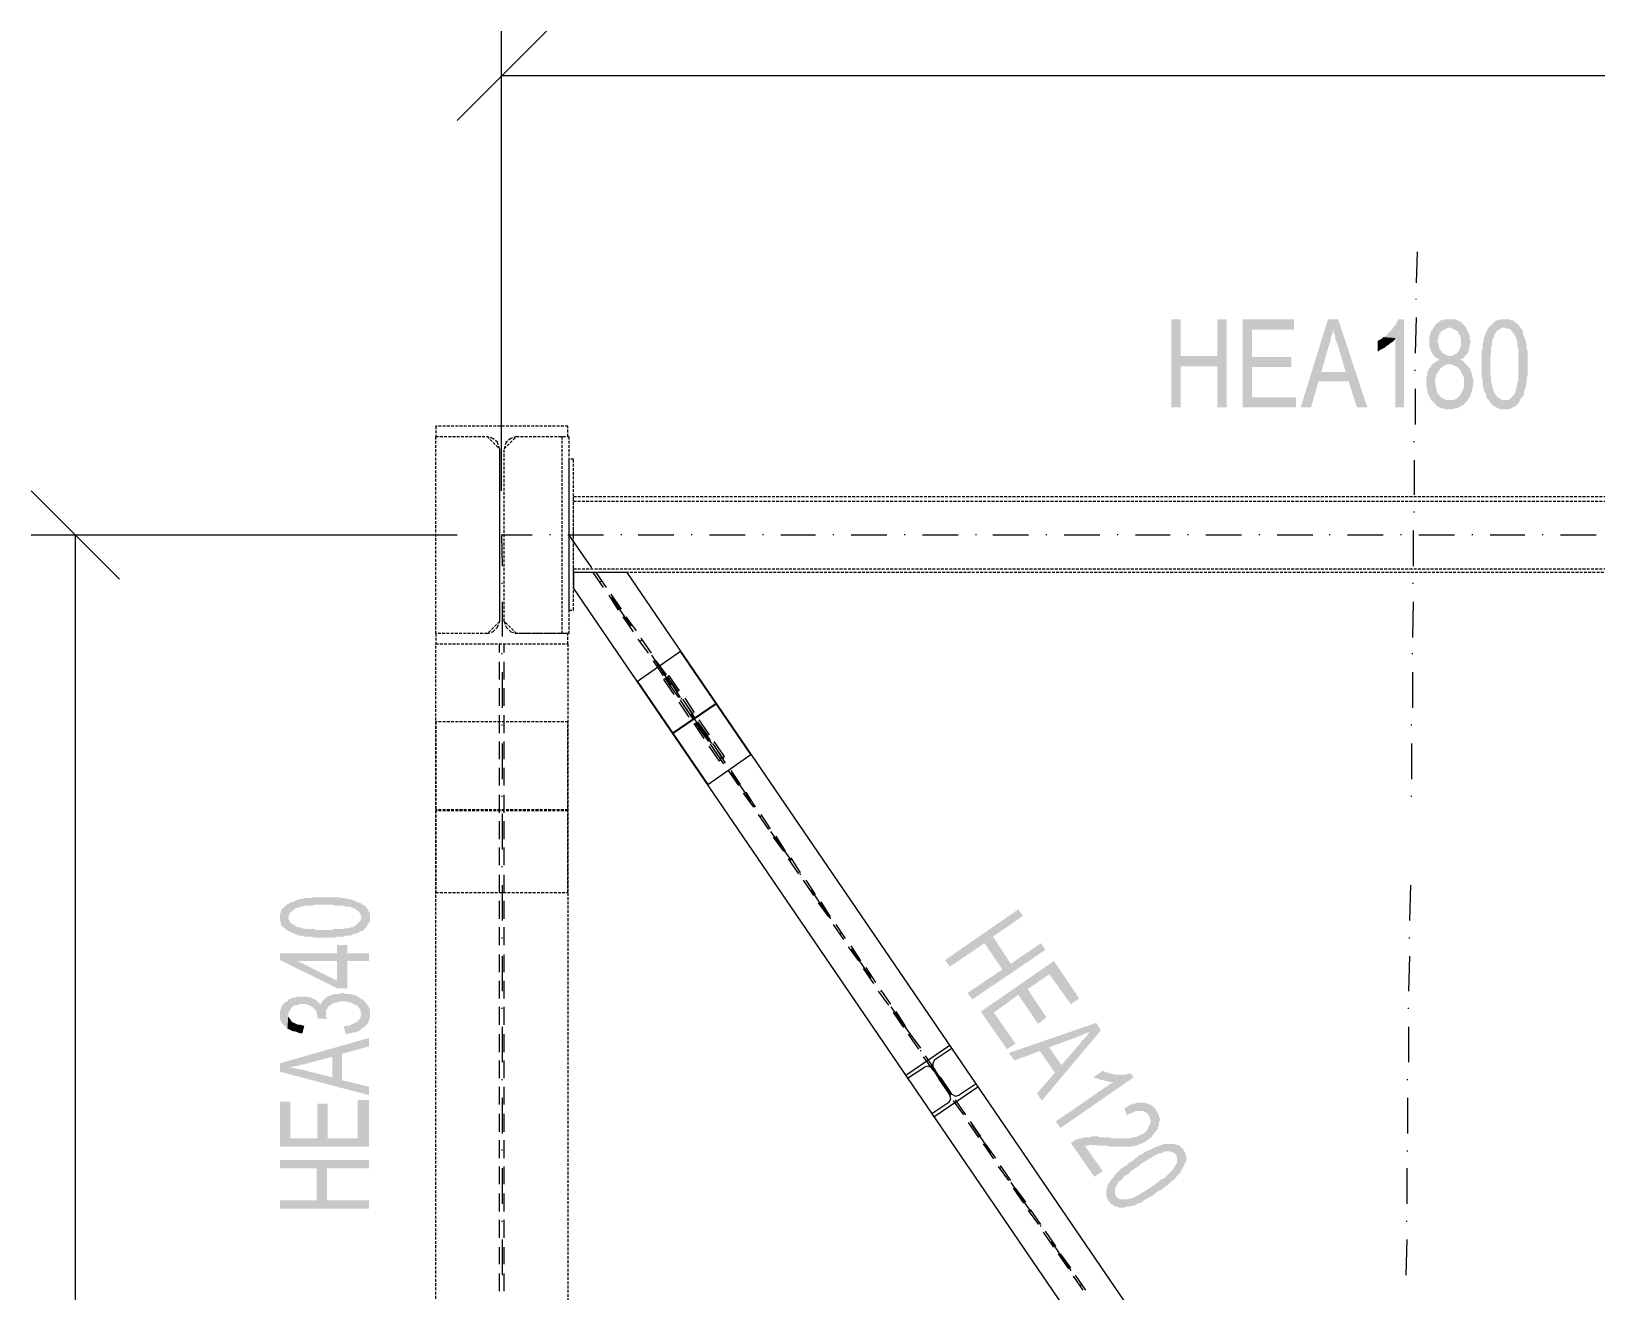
# Model space of a CAD drawing. Header units: metres. Extents: x 11 to 152679, y -40 to 137873.
# Drawn here: x 56058 to 59590, y 39149 to 41993 of the extents above; entities that cross this region are included whole.
import ezdxf

# ---------------------------------------------------------------- set-up
doc = ezdxf.new("R2010")
doc.units = ezdxf.units.M
doc.linetypes.add('HIDDEN', pattern=[9.525, 6.35, -3.175])
for name, color, linetype in [('CA3', 6, 'Continuous'), ('LAYER_1', 160, 'Continuous'), ('TR', 4, 'HIDDEN')]:
    doc.layers.add(name, color=color, linetype=linetype)

msp = doc.modelspace()

# ---------------------------------------------------------------- hatches: boundary and pattern name
at = {"layer": 'LAYER_1'}
for points in [[(58651.1478, 41342.7726), (58629.9949, 41342.7726), (58629.9949, 41143.8011), (58651.1478, 41143.8011), (58651.1478, 41236.9393), (58733.6923, 41236.9393), (58651.1478, 41260.2109)], [(58754.8796, 41342.7726), (58733.6923, 41342.7726), (58733.6923, 41260.2109), (58651.1478, 41260.2109), (58733.6923, 41236.9393), (58733.6923, 41143.8011), (58754.8796, 41143.8011)], [(58907.2734, 41342.7726), (58790.8464, 41342.7726), (58790.8464, 41143.8011), (58911.4937, 41143.8011), (58911.4937, 41167.09), (58812.0165, 41167.09), (58812.0165, 41234.8206), (58900.9172, 41234.8206), (58900.9172, 41258.0922), (58812.0165, 41258.0922), (58812.0165, 41319.4838), (58907.2734, 41319.4838)], [(59006.7505, 41342.7726), (58983.4617, 41342.7726), (58922.0873, 41143.8011), (58945.3589, 41143.8011), (58962.3088, 41203.0568), (59030.0394, 41203.0568), (58968.6478, 41224.2269), (58985.5977, 41283.4998), (58987.6992, 41289.856), (58989.8179, 41294.0762), (58989.8179, 41300.4324), (58991.9366, 41306.7886), (58994.0554, 41311.0088), (58994.0554, 41321.6025)], [(59006.7505, 41342.7726), (58994.0554, 41321.6025), (58996.1741, 41317.3651), (58996.1741, 41313.1276), (59000.4116, 41304.6699), (59000.4116, 41298.3137), (59002.5131, 41291.9575), (59004.6318, 41287.7372), (59006.7505, 41281.381), (59023.6832, 41224.2269), (58968.6478, 41224.2269), (59030.0394, 41203.0568), (59049.0908, 41143.8011), (59072.3796, 41143.8011)], [(59154.9241, 41342.7726), (59142.2117, 41342.7726), (59135.8727, 41330.0602), (59131.6353, 41325.84), (59129.5165, 41321.6025), (59125.2963, 41317.3651), (59118.9401, 41311.0088), (59116.8213, 41306.7886), (59112.5839, 41304.6699), (59108.3464, 41302.5511), (59135.8727, 41300.4324), (59135.8727, 41143.8011), (59154.9241, 41143.8011)], [(59258.6387, 41342.7726), (59245.9435, 41342.7726), (59241.7061, 41340.6539), (59237.4686, 41340.6539), (59231.1296, 41334.2977), (59226.8921, 41332.179), (59224.7734, 41327.9415), (59222.6547, 41325.84), (59220.5359, 41321.6025), (59216.2985, 41317.3651), (59216.2985, 41313.1276), (59214.1797, 41308.8901), (59212.0782, 41302.5511), (59212.0782, 41281.381), (59214.1797, 41277.1436), (59216.2985, 41270.8046), (59218.4172, 41266.5671), (59220.5359, 41262.3296), (59222.6547, 41260.2109), (59226.8921, 41255.9734), (59231.1296, 41253.8719), (59235.3499, 41251.7532), (59231.1296, 41249.6345), (59226.8921, 41247.5157), (59222.6547, 41243.2783), (59218.4172, 41241.1595), (59214.1797, 41232.7018), (59212.0782, 41232.7018), (59209.9423, 41228.4644), (59207.8408, 41222.1082), (59207.8408, 41217.8879), (59205.722, 41211.5317), (59205.722, 41190.3616), (59207.8408, 41184.0226), (59207.8408, 41179.7852), (59209.9423, 41173.429), (59212.0782, 41169.1915), (59214.1797, 41164.9713), (59216.2985, 41160.7338), (59220.5359, 41156.4963), (59258.6387, 41160.7338), (59250.181, 41160.7338), (59245.9435, 41162.8525), (59241.7061, 41164.9713), (59237.4686, 41167.09), (59235.3499, 41171.3102), (59231.1296, 41175.5477), (59228.9937, 41179.7852), (59228.9937, 41184.0226), (59226.8921, 41190.3616), (59226.8921, 41194.5991), (59224.7734, 41200.9553), (59224.7734, 41205.1755), (59226.8921, 41211.5317), (59226.8921, 41215.7692), (59228.9937, 41220.0067), (59231.1296, 41224.2269), (59235.3499, 41228.4644), (59237.4686, 41232.7018), (59241.7061, 41234.8206), (59243.8076, 41236.9393), (59248.045, 41239.0408), (59252.2825, 41241.1595), (59296.7242, 41241.1595), (59292.504, 41243.2783), (59290.3853, 41247.5157), (59286.1478, 41249.6345), (59279.8088, 41251.7532), (59281.9103, 41251.7532), (59286.1478, 41253.8719), (59290.3853, 41255.9734), (59292.504, 41260.2109), (59254.4012, 41260.2109), (59250.181, 41262.3296), (59245.9435, 41264.4484), (59241.7061, 41266.5671), (59239.5873, 41270.8046), (59237.4686, 41272.9233), (59233.2311, 41281.381), (59233.2311, 41287.7372), (59231.1296, 41291.9575), (59231.1296, 41296.1949), (59233.2311, 41300.4324), (59233.2311, 41304.6699), (59235.3499, 41311.0088), (59239.5873, 41315.2463), (59241.7061, 41317.3651), (59245.9435, 41319.4838), (59250.181, 41321.6025), (59254.4012, 41323.7213), (59294.6227, 41323.7213), (59292.504, 41327.9415), (59290.3853, 41330.0602), (59284.0463, 41336.4164), (59279.8088, 41338.5352), (59275.5713, 41340.6539), (59271.3339, 41342.7726), (59262.8589, 41342.7726)], [(59294.6227, 41323.7213), (59258.6387, 41323.7213), (59260.7574, 41323.7213), (59264.9949, 41321.6025), (59269.2151, 41319.4838), (59273.4526, 41317.3651), (59277.6901, 41315.2463), (59277.6901, 41311.0088), (59281.9103, 41306.7886), (59281.9103, 41302.5511), (59284.0463, 41296.1949), (59284.0463, 41283.4998), (59281.9103, 41279.2623), (59279.8088, 41272.9233), (59277.6901, 41270.8046), (59275.5713, 41266.5671), (59271.3339, 41264.4484), (59267.0964, 41262.3296), (59262.8589, 41260.2109), (59258.6387, 41260.2109), (59292.504, 41260.2109), (59298.8602, 41266.5671), (59300.9617, 41270.8046), (59300.9617, 41275.0248), (59303.0977, 41279.2623), (59303.0977, 41285.6185), (59305.1992, 41291.9575), (59305.1992, 41294.0762), (59303.0977, 41300.4324), (59303.0977, 41306.7886), (59300.9617, 41311.0088), (59296.7242, 41319.4838)], [(59345.4207, 41323.7213), (59343.3019, 41319.4838), (59341.1832, 41315.2463), (59339.0645, 41308.8901), (59336.963, 41304.6699), (59334.827, 41298.3137), (59334.827, 41291.9575), (59332.7255, 41287.7372), (59332.7255, 41277.1436), (59330.6067, 41272.9233), (59330.6067, 41211.5317), (59332.7255, 41205.1755), (59332.7255, 41194.5991), (59334.827, 41188.2429), (59334.827, 41184.0226), (59336.963, 41179.7852), (59341.1832, 41171.3102), (59341.1832, 41167.09), (59343.3019, 41162.8525), (59345.4207, 41160.7338), (59347.5394, 41158.6151), (59381.4047, 41160.7338), (59377.1672, 41160.7338), (59372.9297, 41162.8525), (59368.6923, 41164.9713), (59366.5908, 41167.09), (59362.3533, 41171.3102), (59360.2346, 41175.5477), (59358.1158, 41177.6664), (59358.1158, 41179.7852), (59356.0143, 41184.0226), (59356.0143, 41186.1241), (59353.8784, 41190.3616), (59353.8784, 41196.7178), (59351.7769, 41200.9553), (59351.7769, 41213.6505), (59349.6409, 41220.0067), (59349.6409, 41260.2109), (59351.7769, 41266.5671), (59351.7769, 41279.2623), (59353.8784, 41285.6185), (59353.8784, 41294.0762), (59356.0143, 41298.3137), (59358.1158, 41302.5511), (59358.1158, 41306.7886), (59360.2346, 41308.8901), (59362.3533, 41313.1276), (59366.5908, 41317.3651), (59368.6923, 41319.4838), (59372.9297, 41321.6025), (59377.1672, 41323.7213), (59381.4047, 41323.7213)], [(59381.4047, 41342.7726), (59372.9297, 41342.7726), (59368.6923, 41340.6539), (59364.472, 41340.6539), (59360.2346, 41338.5352), (59356.0143, 41334.2977), (59353.8784, 41332.179), (59345.4207, 41323.7213), (59383.5234, 41323.7213), (59387.7437, 41321.6025), (59391.9811, 41321.6025), (59396.2186, 41319.4838), (59398.3373, 41315.2463), (59402.5576, 41311.0088), (59406.795, 41302.5511), (59408.931, 41300.4324), (59408.931, 41296.1949), (59411.0325, 41291.9575), (59411.0325, 41281.381), (59413.1512, 41277.1436), (59413.1512, 41205.1755), (59411.0325, 41200.9553), (59411.0325, 41194.5991), (59408.931, 41190.3616), (59408.931, 41186.1241), (59406.795, 41181.9039), (59406.795, 41179.7852), (59404.6935, 41175.5477), (59404.6935, 41173.429), (59398.3373, 41167.09), (59394.0999, 41162.8525), (59389.8796, 41160.7338), (59381.4047, 41160.7338), (59347.5394, 41158.6151), (59349.6409, 41154.3776), (59353.8784, 41150.1401), (59356.0143, 41148.0386), (59360.2346, 41145.9199), (59364.472, 41143.8011), (59368.6923, 41141.6824), (59372.9297, 41139.5637), (59391.9811, 41139.5637), (59396.2186, 41141.6824), (59400.4561, 41143.8011), (59404.6935, 41145.9199), (59408.931, 41148.0386), (59411.0325, 41152.2588), (59413.1512, 41152.2588), (59415.27, 41156.4963), (59417.3887, 41160.7338), (59419.5074, 41164.9713), (59423.7449, 41169.1915), (59425.8464, 41173.429), (59425.8464, 41179.7852), (59427.9651, 41184.0226), (59427.9651, 41186.1241), (59430.0839, 41190.3616), (59430.0839, 41194.5991), (59432.2026, 41200.9553), (59432.2026, 41211.5317), (59434.3213, 41215.7692), (59434.3213, 41270.8046), (59432.2026, 41275.0248), (59432.2026, 41285.6185), (59430.0839, 41289.856), (59430.0839, 41294.0762), (59427.9651, 41298.3137), (59425.8464, 41304.6699), (59423.7449, 41308.8901), (59423.7449, 41315.2463), (59421.6089, 41319.4838), (59417.3887, 41323.7213), (59415.27, 41327.9415), (59408.931, 41334.2977), (59404.6935, 41336.4164), (59404.6935, 41338.5352), (59400.4561, 41340.6539), (59396.2186, 41340.6539), (59391.9811, 41342.7726), (59387.7437, 41342.7726)], [(59108.3464, 41302.5511), (59104.1089, 41298.3137), (59099.8887, 41296.1949), (59095.6512, 41294.0762), (59095.6512, 41270.8046), (59097.77, 41270.8046), (59099.8887, 41272.9233), (59104.1089, 41275.0248), (59108.3464, 41277.1436), (59112.5839, 41279.2623), (59116.8213, 41283.4998), (59121.0588, 41285.6185), (59125.2963, 41289.856), (59129.5165, 41291.9575), (59133.754, 41296.1949), (59135.8727, 41300.4324)], [(59296.7242, 41241.1595), (59258.6387, 41241.1595), (59262.8589, 41241.1595), (59267.0964, 41239.0408), (59271.3339, 41236.9393), (59275.5713, 41234.8206), (59281.9103, 41228.4644), (59284.0463, 41224.2269), (59288.2665, 41215.7692), (59290.3853, 41211.5317), (59290.3853, 41190.3616), (59288.2665, 41184.0226), (59284.0463, 41175.5477), (59281.9103, 41171.3102), (59275.5713, 41164.9713), (59271.3339, 41162.8525), (59267.0964, 41160.7338), (59258.6387, 41160.7338), (59220.5359, 41156.4963), (59222.6547, 41154.3776), (59228.9937, 41148.0386), (59231.1296, 41145.9199), (59235.3499, 41143.8011), (59239.5873, 41141.6824), (59243.8076, 41141.6824), (59248.045, 41139.5637), (59264.9949, 41139.5637), (59269.2151, 41141.6824), (59275.5713, 41141.6824), (59277.6901, 41143.8011), (59281.9103, 41145.9199), (59286.1478, 41148.0386), (59290.3853, 41150.1401), (59292.504, 41154.3776), (59296.7242, 41156.4963), (59298.8602, 41160.7338), (59300.9617, 41164.9713), (59305.1992, 41169.1915), (59305.1992, 41173.429), (59307.3179, 41177.6664), (59309.4366, 41184.0226), (59309.4366, 41188.2429), (59311.5554, 41194.5991), (59311.5554, 41207.2942), (59309.4366, 41211.5317), (59309.4366, 41217.8879), (59307.3179, 41222.1082), (59305.1992, 41228.4644), (59303.0977, 41232.7018), (59298.8602, 41236.9393)], [(56619.1616, 39994.4484), (56619.1616, 39985.9734), (56621.2631, 39981.7532), (56621.2631, 39977.5157), (56623.3818, 39973.2783), (56627.6193, 39971.1595), (56629.738, 39969.0408), (56633.9755, 39964.8206), (56638.213, 39962.7018), (56638.213, 39994.4484), (56640.3145, 39998.6859), (56640.3145, 40000.8046), (56642.4332, 40005.0248), (56646.6707, 40007.1436), (56650.8909, 40011.381), (56655.1284, 40013.4998), (56659.3658, 40015.6185), (56661.4846, 40015.6185), (56665.722, 40017.7372), (56669.9423, 40017.7372), (56674.1797, 40019.856), (56691.1296, 40019.856), (56697.4686, 40021.9575), (56737.6901, 40021.9575), (56744.0463, 40019.856), (56763.0977, 40019.856), (56767.3179, 40017.7372), (56775.7756, 40017.7372), (56780.0131, 40015.6185), (56782.1318, 40015.6185), (56786.3693, 40013.4998), (56788.488, 40013.4998), (56792.7255, 40009.2623), (56796.963, 40007.1436), (56799.0645, 40002.9233), (56801.1832, 40000.8046), (56801.1832, 39996.5671), (56803.3019, 39994.4484), (56805.4207, 39962.7018), (56813.8784, 39971.1595), (56816.0143, 39975.397), (56818.1158, 39977.5157), (56820.2346, 39981.7532), (56822.3533, 39985.9734), (56822.3533, 40002.9233), (56820.2346, 40005.0248), (56816.0143, 40013.4998), (56813.8784, 40015.6185), (56811.7769, 40019.856), (56809.6409, 40019.856), (56805.4207, 40021.9575), (56803.3019, 40024.0762), (56799.0645, 40026.1949), (56792.7255, 40028.3137), (56788.488, 40030.4324), (56782.1318, 40032.5511), (56777.9116, 40034.6699), (56771.5554, 40034.6699), (56767.3179, 40036.7886), (56756.7242, 40036.7886), (56752.504, 40038.8901), (56693.2311, 40038.8901), (56686.8921, 40036.7886), (56674.1797, 40036.7886), (56667.8408, 40034.6699), (56663.6033, 40034.6699), (56657.2643, 40032.5511), (56653.0269, 40030.4324), (56648.7894, 40028.3137), (56644.5519, 40028.3137), (56642.4332, 40026.1949), (56638.213, 40024.0762), (56633.9755, 40021.9575), (56631.8567, 40019.856), (56627.6193, 40015.6185), (56621.2631, 40009.2623), (56621.2631, 40005.0248), (56619.1616, 40000.8046), (56619.1616, 39998.6859)], [(56638.213, 39962.7018), (56642.4332, 39960.5831), (56646.6707, 39958.4644), (56653.0269, 39956.3456), (56657.2643, 39954.2269), (56663.6033, 39952.1082), (56669.9423, 39952.1082), (56674.1797, 39950.0067), (56688.9937, 39950.0067), (56695.3499, 39947.8879), (56744.0463, 39947.8879), (56750.3853, 39950.0067), (56763.0977, 39950.0067), (56767.3179, 39952.1082), (56777.9116, 39952.1082), (56782.1318, 39954.2269), (56786.3693, 39956.3456), (56790.6067, 39956.3456), (56794.827, 39958.4644), (56799.0645, 39960.5831), (56801.1832, 39962.7018), (56805.4207, 39962.7018), (56803.3019, 39994.4484), (56803.3019, 39992.3296), (56801.1832, 39988.0922), (56801.1832, 39985.9734), (56796.963, 39981.7532), (56794.827, 39979.6345), (56790.6067, 39975.397), (56786.3693, 39973.2783), (56782.1318, 39971.1595), (56780.0131, 39971.1595), (56775.7756, 39969.0408), (56765.1992, 39969.0408), (56760.9617, 39966.9393), (56741.9103, 39966.9393), (56735.5713, 39964.8206), (56701.7061, 39964.8206), (56695.3499, 39966.9393), (56678.4172, 39966.9393), (56672.0782, 39969.0408), (56667.8408, 39969.0408), (56663.6033, 39971.1595), (56659.3658, 39971.1595), (56655.1284, 39973.2783), (56653.0269, 39975.397), (56648.7894, 39977.5157), (56644.5519, 39979.6345), (56642.4332, 39981.7532), (56638.213, 39990.2109), (56638.213, 39992.3296)], [(58295.545, 39996.5671), (58284.9686, 40011.381), (58119.8796, 39897.09), (58130.4561, 39882.2588), (58208.7631, 39935.1755), (58248.9846, 39875.9199), (58227.8145, 39950.0067)], [(58346.3602, 39920.3616), (58335.7665, 39935.1755), (58268.0359, 39888.6151), (58227.8145, 39950.0067), (58248.9846, 39875.9199), (58170.6603, 39823.0032), (58181.254, 39808.1893)], [(56619.1616, 39911.9039), (56619.1616, 39897.09), (56748.2665, 39833.5796), (56771.5554, 39833.5796), (56771.5554, 39894.9713), (56820.2346, 39894.9713), (56820.2346, 39911.9039), (56771.5554, 39911.9039), (56771.5554, 39930.9553), (56748.2665, 39930.9553), (56748.2665, 39850.5123), (56659.3658, 39894.9713)], [(56619.1616, 39911.9039), (56659.3658, 39894.9713), (56748.2665, 39894.9713), (56748.2665, 39850.5123), (56748.2665, 39911.9039)], [(58422.5485, 39810.2908), (58365.4116, 39894.9713), (58200.3054, 39780.663), (58259.5782, 39695.9998), (58278.6296, 39708.6949), (58229.9332, 39778.5442), (58284.9686, 39818.7657), (58329.4103, 39753.1539), (58348.4617, 39767.9678), (58306.1387, 39831.4609), (58354.8179, 39865.3262), (58403.5143, 39797.5956)], [(56619.1616, 39774.3068), (56619.1616, 39763.7303), (56621.2631, 39759.4929), (56623.3818, 39755.2726), (56625.5005, 39753.1539), (56629.738, 39748.9164), (56636.077, 39742.5602), (56638.213, 39774.3068), (56638.213, 39778.5442), (56640.3145, 39780.663), (56642.4332, 39784.9005), (56644.5519, 39789.1379), (56646.6707, 39791.2567), (56648.7894, 39793.3582), (56655.1284, 39795.4769), (56659.3658, 39795.4769), (56663.6033, 39797.5956), (56678.4172, 39797.5956), (56682.6547, 39795.4769), (56688.9937, 39793.3582), (56691.1296, 39791.2567), (56695.3499, 39789.1379), (56695.3499, 39787.0192), (56699.5873, 39784.9005), (56701.7061, 39780.663), (56701.7061, 39776.4255), (56703.8076, 39772.2053), (56703.8076, 39767.9678), (56705.9435, 39801.8331), (56701.7061, 39806.0706), (56697.4686, 39808.1893), (56693.2311, 39810.2908), (56691.1296, 39812.4095), (56686.8921, 39812.4095), (56680.5359, 39814.5283), (56659.3658, 39814.5283), (56655.1284, 39812.4095), (56648.7894, 39812.4095), (56644.5519, 39810.2908), (56642.4332, 39810.2908), (56638.213, 39808.1893), (56636.077, 39803.9518), (56631.8567, 39801.8331), (56627.6193, 39799.7144), (56625.5005, 39795.4769), (56623.3818, 39793.3582), (56621.2631, 39789.1379), (56621.2631, 39784.9005), (56619.1616, 39782.7817), (56619.1616, 39778.5442)], [(56703.8076, 39765.8491), (56724.9949, 39763.7303), (56724.9949, 39765.8491), (56722.8589, 39770.0865), (56722.8589, 39776.4255), (56720.7574, 39810.2908), (56716.52, 39806.0706), (56714.4012, 39803.9518), (56710.181, 39795.4769), (56708.045, 39799.7144), (56705.9435, 39801.8331), (56703.8076, 39767.9678)], [(56720.7574, 39810.2908), (56722.8589, 39776.4255), (56722.8589, 39782.7817), (56724.9949, 39787.0192), (56727.0964, 39789.1379), (56729.2151, 39793.3582), (56733.4526, 39795.4769), (56735.5713, 39797.5956), (56739.8088, 39799.7144), (56744.0463, 39801.8331), (56750.3853, 39801.8331), (56754.6227, 39803.9518), (56767.3179, 39803.9518), (56771.5554, 39801.8331), (56777.9116, 39801.8331), (56782.1318, 39799.7144), (56786.3693, 39797.5956), (56790.6067, 39795.4769), (56794.827, 39793.3582), (56796.963, 39789.1379), (56799.0645, 39787.0192), (56801.1832, 39782.7817), (56801.1832, 39778.5442), (56803.3019, 39774.3068), (56803.3019, 39742.5602), (56807.5394, 39744.679), (56811.7769, 39748.9164), (56816.0143, 39753.1539), (56818.1158, 39755.2726), (56820.2346, 39759.4929), (56820.2346, 39763.7303), (56822.3533, 39765.8491), (56822.3533, 39784.9005), (56820.2346, 39789.1379), (56818.1158, 39793.3582), (56816.0143, 39795.4769), (56813.8784, 39799.7144), (56805.4207, 39808.1893), (56803.3019, 39808.1893), (56799.0645, 39812.4095), (56794.827, 39814.5283), (56790.6067, 39816.647), (56786.3693, 39818.7657), (56782.1318, 39818.7657), (56775.7756, 39820.8845), (56765.1992, 39820.8845), (56760.9617, 39823.0032), (56758.8602, 39823.0032), (56752.504, 39820.8845), (56741.9103, 39820.8845), (56737.6901, 39818.7657), (56731.3339, 39816.647), (56727.0964, 39814.5283), (56722.8589, 39812.4095)], [(56636.077, 39742.5602), (56640.3145, 39740.4415), (56644.5519, 39738.34), (56648.7894, 39736.2213), (56653.0269, 39736.2213), (56659.3658, 39734.1025), (56663.6033, 39731.9838), (56669.9423, 39731.9838), (56674.1797, 39748.9164), (56672.0782, 39748.9164), (56665.722, 39751.0352), (56659.3658, 39751.0352), (56655.1284, 39753.1539), (56646.6707, 39757.3741), (56644.5519, 39759.4929), (56642.4332, 39763.7303), (56640.3145, 39765.8491), (56638.213, 39770.0865), (56638.213, 39774.3068)], [(56763.0977, 39746.7977), (56767.3179, 39729.8651), (56769.4366, 39729.8651), (56775.7756, 39731.9838), (56780.0131, 39731.9838), (56786.3693, 39734.1025), (56790.6067, 39734.1025), (56794.827, 39736.2213), (56799.0645, 39738.34), (56803.3019, 39742.5602), (56803.3019, 39774.3068), (56801.1832, 39772.2053), (56801.1832, 39767.9678), (56799.0645, 39763.7303), (56796.963, 39761.6116), (56792.7255, 39757.3741), (56788.488, 39755.2726), (56784.2505, 39753.1539), (56780.0131, 39751.0352), (56775.7756, 39748.9164), (56769.4366, 39748.9164)], [(58471.2449, 39738.34), (58460.6512, 39755.2726), (58263.7985, 39687.5248), (58276.4937, 39670.5922), (58333.6478, 39691.7623), (58367.5131, 39643.0831), (58354.8179, 39700.2372), (58411.972, 39721.3901), (58418.3282, 39723.5088), (58422.5485, 39725.6276), (58428.9047, 39727.7463), (58433.1421, 39729.8651), (58437.3796, 39731.9838), (58443.7186, 39734.1025), (58447.9561, 39736.2213)], [(58471.2449, 39738.34), (58447.9561, 39736.2213), (58445.8373, 39734.1025), (58441.5999, 39729.8651), (58439.4811, 39725.6276), (58435.2437, 39721.3901), (58431.0234, 39717.1699), (58426.7859, 39712.9324), (58424.6672, 39708.6949), (58420.4297, 39704.4575), (58382.327, 39660.0157), (58354.8179, 39700.2372), (58367.5131, 39643.0831), (58327.3088, 39596.5226), (58337.8853, 39579.59)], [(56619.1616, 39664.2532), (56640.3145, 39655.7783), (56648.7894, 39655.7783), (56653.0269, 39657.897), (56659.3658, 39657.897), (56663.6033, 39660.0157), (56669.9423, 39662.1345), (56676.2985, 39662.1345), (56682.6547, 39664.2532), (56737.6901, 39679.0671), (56737.6901, 39632.5067), (56758.8602, 39685.4233), (56820.2346, 39702.356), (56820.2346, 39721.3901)], [(56619.1616, 39664.2532), (56619.1616, 39645.2018), (56820.2346, 39592.2852), (56820.2346, 39611.3365), (56758.8602, 39626.1505), (56758.8602, 39685.4233), (56737.6901, 39632.5067), (56678.4172, 39647.3206), (56672.0782, 39649.4393), (56667.8408, 39649.4393), (56661.4846, 39651.5408), (56657.2643, 39651.5408), (56650.8909, 39653.6595), (56646.6707, 39653.6595), (56640.3145, 39655.7783)], [(58545.3145, 39632.5067), (58538.9755, 39640.9644), (58532.6193, 39640.9644), (58528.3818, 39638.8456), (58500.8727, 39638.8456), (58496.6353, 39640.9644), (58492.3978, 39640.9644), (58488.1603, 39643.0831), (58498.754, 39621.913), (58369.6318, 39533.0123), (58380.2255, 39518.1984)], [(58488.1603, 39643.0831), (58483.9401, 39643.0831), (58479.7026, 39645.2018), (58475.4651, 39647.3206), (58454.295, 39632.5067), (58456.431, 39632.5067), (58458.5325, 39630.3879), (58462.77, 39630.3879), (58467.0074, 39628.2692), (58471.2449, 39626.1505), (58477.5839, 39626.1505), (58481.8213, 39624.0317), (58486.0588, 39624.0317), (58490.2963, 39621.913), (58498.754, 39621.913)], [(56619.1616, 39577.4713), (56619.1616, 39475.8582), (56820.2346, 39475.8582), (56820.2346, 39581.6915), (56794.827, 39581.6915), (56794.827, 39494.9095), (56727.0964, 39494.9095), (56727.0964, 39573.2338), (56703.8076, 39573.2338), (56703.8076, 39494.9095), (56642.4332, 39494.9095), (56642.4332, 39577.4713)], [(58596.1296, 39558.4199), (58593.9937, 39560.5386), (58591.8921, 39564.7588), (58587.6547, 39566.8776), (58585.5359, 39568.9963), (58581.2985, 39571.1151), (58579.1797, 39573.2338), (58574.9423, 39573.2338), (58570.722, 39575.3525), (58553.7894, 39575.3525), (58549.5519, 39573.2338), (58543.213, 39573.2338), (58538.9755, 39571.1151), (58534.738, 39568.9963), (58528.3818, 39564.7588), (58524.1616, 39562.6401), (58530.5005, 39545.7075), (58534.738, 39549.9449), (58541.077, 39552.0637), (58545.3145, 39554.1824), (58549.5519, 39556.3011), (58566.4846, 39556.3011), (58570.722, 39554.1824), (58574.9423, 39552.0637), (58577.0782, 39549.9449), (58579.1797, 39545.7075), (58600.3499, 39518.1984), (58600.3499, 39522.4359), (58602.4686, 39522.4359), (58602.4686, 39530.8936), (58604.5873, 39535.131), (58604.5873, 39539.3685), (58602.4686, 39543.606), (58602.4686, 39545.7075), (58598.2311, 39554.1824)], [(58600.3499, 39518.1984), (58579.1797, 39545.7075), (58581.2985, 39545.7075), (58581.2985, 39541.4872), (58583.4172, 39537.2498), (58583.4172, 39528.7748), (58581.2985, 39524.5546), (58579.1797, 39520.3171), (58577.0782, 39516.0796), (58574.9423, 39511.8422), (58570.722, 39507.6219), (58566.4846, 39505.5032), (58562.2643, 39503.3845), (58558.0269, 39501.2657), (58553.7894, 39499.147), (58547.4332, 39497.0283), (58543.213, 39497.0283), (58536.8567, 39494.9095), (58496.6353, 39494.9095), (58490.2963, 39497.0283), (58469.1089, 39497.0283), (58464.8887, 39499.147), (58450.0576, 39499.147), (58447.9561, 39497.0283), (58433.1421, 39497.0283), (58428.9047, 39494.9095), (58422.5485, 39494.9095), (58418.3282, 39492.7908), (58411.972, 39490.6893), (58407.7346, 39486.4518), (58403.5143, 39484.3331), (58456.431, 39408.1276), (58475.4651, 39420.84), (58435.2437, 39477.9769), (58441.5999, 39477.9769), (58445.8373, 39480.0956), (58460.6512, 39480.0956), (58464.8887, 39477.9769), (58486.0588, 39477.9769), (58490.2963, 39475.8582), (58538.9755, 39475.8582), (58545.3145, 39477.9769), (58549.5519, 39477.9769), (58553.7894, 39480.0956), (58555.8909, 39480.0956), (58560.1284, 39482.2144), (58566.4846, 39484.3331), (58570.722, 39486.4518), (58574.9423, 39490.6893), (58577.0782, 39490.6893), (58581.2985, 39494.9095), (58585.5359, 39497.0283), (58587.6547, 39501.2657), (58591.8921, 39505.5032), (58593.9937, 39509.7234), (58598.2311, 39513.9609)], [(58657.504, 39469.5192), (58655.3853, 39471.6379), (58649.0463, 39477.9769), (58644.8088, 39480.0956), (58642.6901, 39480.0956), (58638.4526, 39482.2144), (58623.6387, 39482.2144), (58640.5713, 39456.8068), (58642.6901, 39452.5865), (58642.6901, 39439.8741), (58640.5713, 39435.6539), (58638.4526, 39431.4164), (58636.3339, 39429.2977), (58634.2151, 39425.0602), (58632.0964, 39422.9415), (58627.8589, 39418.7213), (58625.7574, 39416.6025), (58621.52, 39412.3651), (58613.045, 39403.8901), (58606.7061, 39401.7886), (58602.4686, 39397.5511), (58596.1296, 39393.3137), (58589.7734, 39386.9575), (58587.6547, 39386.9575), (58574.9423, 39378.4998), (58568.6033, 39374.2623), (58564.3658, 39372.1436), (58558.0269, 39367.9233), (58553.7894, 39365.8046), (58549.5519, 39363.6859), (58545.3145, 39361.5671), (58541.077, 39359.4484), (58536.8567, 39359.4484), (58532.6193, 39357.3296), (58513.5679, 39357.3296), (58511.4492, 39359.4484), (58507.2117, 39361.5671), (58505.1102, 39363.6859), (58486.0588, 39389.0762), (58486.0588, 39384.856), (58483.9401, 39380.6185), (58483.9401, 39363.6859), (58486.0588, 39359.4484), (58486.0588, 39357.3296), (58488.1603, 39353.0922), (58490.2963, 39353.0922), (58492.3978, 39348.8719), (58494.5165, 39346.7532), (58498.754, 39344.6345), (58500.8727, 39342.5157), (58505.1102, 39340.397), (58509.3477, 39340.397), (58513.5679, 39338.2783), (58524.1616, 39338.2783), (58528.3818, 39340.397), (58532.6193, 39340.397), (58538.9755, 39342.5157), (58543.213, 39342.5157), (58549.5519, 39344.6345), (58551.6707, 39346.7532), (58553.7894, 39346.7532), (58558.0269, 39348.8719), (58564.3658, 39350.9734), (58568.6033, 39355.2109), (58577.0782, 39359.4484), (58583.4172, 39363.6859), (58587.6547, 39365.8046), (58593.9937, 39370.0248), (58598.2311, 39374.2623), (58602.4686, 39376.381), (58606.7061, 39378.4998), (58613.045, 39382.7372), (58617.2825, 39386.9575), (58621.52, 39389.0762), (58629.9949, 39397.5511), (58632.0964, 39399.6699), (58636.3339, 39401.7886), (58640.5713, 39406.0088), (58642.6901, 39410.2463), (58646.9103, 39414.4838), (58651.1478, 39418.7213), (58655.3853, 39427.179), (58657.504, 39431.4164), (58663.8602, 39444.1116), (58663.8602, 39454.7053), (58661.7242, 39456.8068), (58661.7242, 39461.0442), (58659.6227, 39465.2817)], [(58623.6387, 39482.2144), (58613.045, 39482.2144), (58608.8076, 39480.0956), (58602.4686, 39477.9769), (58598.2311, 39475.8582), (58596.1296, 39475.8582), (58591.8921, 39473.7567), (58587.6547, 39471.6379), (58583.4172, 39469.5192), (58579.1797, 39467.4005), (58572.8408, 39465.2817), (58568.6033, 39463.163), (58564.3658, 39458.9255), (58558.0269, 39456.8068), (58553.7894, 39452.5865), (58547.4332, 39448.3491), (58545.3145, 39446.2303), (58532.6193, 39437.7726), (58528.3818, 39433.5352), (58524.1616, 39431.4164), (58517.8054, 39427.179), (58513.5679, 39422.9415), (58509.3477, 39418.7213), (58507.2117, 39416.6025), (58502.9742, 39412.3651), (58500.8727, 39408.1276), (58496.6353, 39403.8901), (58494.5165, 39401.7886), (58492.3978, 39397.5511), (58490.2963, 39395.4324), (58488.1603, 39391.1949), (58486.0588, 39389.0762), (58505.1102, 39363.6859), (58505.1102, 39365.8046), (58502.9742, 39370.0248), (58502.9742, 39380.6185), (58505.1102, 39384.856), (58507.2117, 39391.1949), (58509.3477, 39391.1949), (58509.3477, 39393.3137), (58511.4492, 39397.5511), (58515.6866, 39399.6699), (58522.0256, 39406.0088), (58524.1616, 39410.2463), (58530.5005, 39412.3651), (58534.738, 39416.6025), (58538.9755, 39420.84), (58551.6707, 39429.2977), (58558.0269, 39433.5352), (58562.2643, 39437.7726), (58566.4846, 39439.8741), (58579.1797, 39448.3491), (58583.4172, 39450.4678), (58589.7734, 39454.7053), (58593.9937, 39456.8068), (58598.2311, 39458.9255), (58602.4686, 39461.0442), (58606.7061, 39461.0442), (58610.9435, 39463.163), (58615.181, 39465.2817), (58627.8589, 39465.2817), (58632.0964, 39463.163), (58634.2151, 39463.163), (58638.4526, 39461.0442), (58640.5713, 39456.8068)], [(56619.1616, 39446.2303), (56619.1616, 39427.179), (56701.7061, 39427.179), (56701.7061, 39355.2109), (56724.9949, 39427.179), (56820.2346, 39427.179), (56820.2346, 39446.2303)], [(56619.1616, 39355.2109), (56619.1616, 39336.1595), (56820.2346, 39336.1595), (56820.2346, 39355.2109), (56724.9949, 39355.2109), (56724.9949, 39427.179), (56701.7061, 39355.2109)]]:
    msp.add_hatch(color=7, dxfattribs=at).paths.add_polyline_path(points, is_closed=False)

# ---------------------------------------------------------------- linework, layer by layer
at = {"layer": 'CA3'}
msp.add_lwpolyline([(59027.9207, 38176.2303), (59127.3978, 38243.9609), (57402.3179, 40771.2657), (57281.6707, 40771.2657), (57281.6707, 40735.2817)], close=True, dxfattribs=at)
at = {"layer": 'LAYER_1', "color": 7}
for p, q in [((57220.2963, 41992.5865), (57019.2061, 41791.4963)), ((57118.6832, 40955.4233), (57118.6832, 41992.5865)), ((57118.6832, 41893.0922), (61178.4526, 41893.0922)), ((59184.5519, 41495.1664), (59182.4332, 41425.3171)), ((59182.4332, 41387.2144), (59182.4332, 41389.3331)), ((59182.4332, 41346.9929), (59180.3145, 41266.5671)), ((59180.3145, 41226.3456), (59180.3145, 41228.4644)), ((59180.3145, 41186.1241), (59180.3145, 41105.6984)), ((57114.463, 41050.663), (57114.463, 40661.1949)), ((59178.213, 41065.4769), (59178.213, 41067.5956)), ((59178.213, 41025.2726), (59178.213, 40946.9484)), ((56257.2026, 40756.4518), (56058.2311, 40955.4233)), ((59178.213, 40906.7269), (59178.213, 40908.8456)), ((59176.077, 40866.5226), (59176.077, 40786.0796)), ((57019.2061, 40855.929), (56058.2311, 40855.929)), ((56157.7255, 35356.8331), (56157.7255, 40855.929)), ((57228.754, 40855.929), (57228.754, 40858.0477)), ((57349.4012, 40855.929), (57268.9755, 40855.929)), ((57271.077, 40855.929), (57321.8921, 40781.8422)), ((57389.6227, 40855.929), (57389.6227, 40858.0477)), ((57508.1512, 40855.929), (57427.7255, 40855.929)), ((57548.3727, 40855.929), (57548.3727, 40858.0477)), ((57669.02, 40855.929), (57588.577, 40855.929)), ((57709.2242, 40855.929), (57709.2242, 40858.0477)), ((57827.77, 40855.929), (57749.463, 40855.929)), ((57867.9742, 40855.929), (57867.9742, 40858.0477)), ((57988.6387, 40855.929), (57908.213, 40855.929)), ((58028.8602, 40855.929), (58028.8602, 40858.0477)), ((58149.5074, 40855.929), (58069.0645, 40855.929)), ((58189.7117, 40855.929), (58189.7117, 40858.0477)), ((58308.2574, 40855.929), (58227.8145, 40855.929)), ((58348.4617, 40855.929), (58348.4617, 40858.0477)), ((58469.1089, 40855.929), (58388.6832, 40855.929)), ((58509.3477, 40855.929), (58509.3477, 40858.0477)), ((58627.8589, 40855.929), (58549.5519, 40855.929)), ((58668.0977, 40855.929), (58668.0977, 40858.0477)), ((58788.7449, 40855.929), (58708.3019, 40855.929)), ((58828.9492, 40855.929), (58828.9492, 40858.0477)), ((58949.5964, 40855.929), (58869.1707, 40855.929)), ((58987.6992, 40855.929), (58987.6992, 40858.0477)), ((59108.3464, 40855.929), (59027.9207, 40855.929)), ((59148.5679, 40855.929), (59148.5679, 40858.0477)), ((59269.2151, 40855.929), (59188.7894, 40855.929)), ((59309.4366, 40855.929), (59309.4366, 40858.0477)), ((59427.9651, 40855.929), (59349.6409, 40855.929)), ((59468.1866, 40855.929), (59468.1866, 40858.0477)), ((59588.8339, 40855.929), (59508.3909, 40855.929)), ((57349.4012, 40737.4005), (57326.1296, 40771.2657)), ((57355.7574, 40737.4005), (57332.4686, 40771.2657)), ((57120.8019, 40745.8582), (57120.8019, 40747.9769)), ((57343.045, 40750.0956), (57343.045, 40752.2144)), ((57383.2665, 40686.6025), (57362.0964, 40720.4678)), ((57389.6227, 40688.7213), (57366.3339, 40722.5865)), ((59176.077, 40745.8582), (59176.077, 40747.9769)), ((57120.8019, 40705.6539), (57120.8019, 40627.3296)), ((57366.3339, 40716.2303), (57410.7756, 40650.6185)), ((59176.077, 40705.6539), (59173.9755, 40625.2109)), ((57417.1318, 40637.9233), (57393.8602, 40671.7886)), ((57423.488, 40640.0248), (57400.1992, 40671.7886)), ((57451.0143, 40589.2269), (57427.7255, 40620.9734)), ((57457.3533, 40589.2269), (57434.0645, 40623.0922)), ((57434.0645, 40616.7532), (57434.0645, 40618.8719)), ((57114.463, 40591.3456), (57114.463, 40610.397)), ((57120.8019, 40587.1082), (57120.8019, 40589.2269)), ((57125.0394, 40591.3456), (57125.0394, 40610.397)), ((57457.3533, 40585.0067), (57501.795, 40517.2588)), ((59173.9755, 40587.1082), (59173.9755, 40589.2269)), ((57114.463, 40529.9713), (57114.463, 40570.1755)), ((57120.8019, 40546.9039), (57120.8019, 40466.4609)), ((57125.0394, 40529.9713), (57125.0394, 40570.1755)), ((57484.8796, 40538.429), (57461.5908, 40572.2942)), ((57491.2186, 40540.5477), (57467.9297, 40572.2942)), ((59173.9755, 40546.9039), (59173.9755, 40466.4609)), ((57114.463, 40470.6984), (57114.463, 40510.9199)), ((57125.0394, 40470.6984), (57125.0394, 40510.9199)), ((57512.3887, 40498.2075), (57489.0999, 40532.09)), ((57518.7449, 40489.7498), (57495.4561, 40521.4963)), ((57520.8464, 40504.5637), (57497.5576, 40538.429)), ((57522.9651, 40489.7498), (57501.795, 40523.6151)), ((57503.931, 40409.3068), (57603.3909, 40477.0546)), ((57503.931, 40407.2053), (57603.3909, 40474.9359)), ((57518.7449, 40479.1733), (57542.0165, 40445.2908)), ((57546.254, 40449.5283), (57522.9651, 40483.3936)), ((57525.0839, 40485.5123), (57525.0839, 40487.631)), ((57527.2026, 40485.5123), (57550.4742, 40451.647)), ((57554.7117, 40455.8845), (57533.5588, 40487.631)), ((57556.8477, 40441.0706), (57535.6603, 40474.9359)), ((57114.463, 40409.3068), (57114.463, 40449.5283)), ((57125.0394, 40409.3068), (57125.0394, 40449.5283)), ((57552.6102, 40438.9518), (57529.3213, 40472.8171)), ((57546.254, 40451.647), (57592.8145, 40386.0352)), ((57588.577, 40405.0865), (57565.3054, 40438.9518)), ((57120.8019, 40426.2567), (57120.8019, 40428.3582)), ((57552.6102, 40430.4769), (57575.8818, 40396.6116)), ((57580.1193, 40400.8491), (57556.8477, 40432.5956)), ((57561.0679, 40434.7144), (57584.3567, 40402.9678)), ((57586.4755, 40390.2726), (57563.1866, 40422.0192)), ((57590.713, 40392.3741), (57569.5256, 40424.1379)), ((59171.8567, 40426.2567), (59171.8567, 40428.3582)), ((57114.463, 40350.0511), (57114.463, 40390.2726)), ((57120.8019, 40386.0352), (57120.8019, 40305.5922)), ((57125.0394, 40350.0511), (57125.0394, 40390.2726)), ((57620.3408, 40339.4575), (57597.0519, 40373.34)), ((57624.5782, 40341.5762), (57603.3909, 40375.4415)), ((59171.8567, 40386.0352), (59171.8567, 40305.5922)), ((57613.9846, 40352.1699), (57613.9846, 40354.2886)), ((57114.463, 40290.7783), (57114.463, 40330.9998)), ((57125.0394, 40290.7783), (57125.0394, 40330.9998)), ((57654.2061, 40290.7783), (57630.9172, 40324.6436)), ((57658.4435, 40292.897), (57637.2734, 40324.6436)), ((57637.2734, 40320.4233), (57681.7151, 40254.7942)), ((57114.463, 40229.4039), (57114.463, 40269.6082)), ((57120.8019, 40265.3879), (57120.8019, 40267.5067)), ((57125.0394, 40229.4039), (57125.0394, 40269.6082)), ((57688.0713, 40242.0991), (57664.7825, 40273.8456)), ((57692.3088, 40242.0991), (57671.1387, 40275.9644)), ((59171.8567, 40265.3879), (59171.8567, 40267.5067)), ((57120.8019, 40227.2852), (57120.8019, 40146.8422)), ((57114.463, 40170.131), (57114.463, 40210.3525)), ((57125.0394, 40170.131), (57125.0394, 40210.3525)), ((57721.9366, 40191.3011), (57698.6478, 40225.1664)), ((57726.1741, 40193.4199), (57705.004, 40225.1664)), ((57705.004, 40220.929), (57705.004, 40223.0477)), ((57726.1741, 40187.0637), (57772.7346, 40121.4518)), ((57755.8019, 40142.6219), (57732.5131, 40174.3685)), ((57760.0394, 40142.6219), (57738.8693, 40176.4872)), ((57114.463, 40110.8582), (57114.463, 40151.0796)), ((57125.0394, 40110.8582), (57125.0394, 40151.0796)), ((57789.6672, 40091.8068), (57766.3784, 40125.6893)), ((57793.9047, 40093.9255), (57772.7346, 40127.7908)), ((57114.463, 40049.4838), (57114.463, 40089.7053)), ((57120.8019, 40106.6379), (57120.8019, 40108.7567)), ((57125.0394, 40049.4838), (57125.0394, 40089.7053)), ((57793.9047, 40089.7053), (57793.9047, 40091.8068)), ((57120.8019, 40066.4164), (57120.8019, 39985.9734)), ((57823.5325, 40043.1276), (57800.2437, 40076.9929)), ((57827.77, 40045.2463), (57806.5999, 40076.9929)), ((57817.1935, 40055.84), (57861.6353, 39990.2109)), ((59169.738, 40066.4164), (59167.6193, 39985.9734)), ((57114.463, 39990.2109), (57114.463, 40030.4324)), ((57125.0394, 39990.2109), (57125.0394, 40030.4324)), ((57857.3978, 39994.4484), (57834.1089, 40026.1949)), ((57861.6353, 39994.4484), (57840.4651, 40028.3137)), ((57114.463, 39930.9553), (57114.463, 39971.1595)), ((57120.8019, 39945.7692), (57120.8019, 39947.8879)), ((57125.0394, 39930.9553), (57125.0394, 39971.1595)), ((57891.2631, 39943.6505), (57867.9742, 39977.5157)), ((57895.5005, 39945.7692), (57874.3477, 39977.5157)), ((57884.9241, 39956.3456), (57884.9241, 39958.4644)), ((59167.6193, 39945.7692), (59167.6193, 39947.8879)), ((57114.463, 39869.5637), (57114.463, 39909.7852)), ((57125.0394, 39869.5637), (57125.0394, 39909.7852)), ((57925.1284, 39894.9713), (57901.8567, 39926.7178)), ((57929.3658, 39894.9713), (57908.213, 39928.8365)), ((57908.213, 39922.4803), (57952.6547, 39856.8685)), ((57120.8019, 39905.5477), (57120.8019, 39827.2234)), ((57958.9937, 39844.1733), (57935.722, 39878.0386)), ((57963.2311, 39846.2748), (57942.0782, 39880.1401)), ((59167.6193, 39905.5477), (59165.5005, 39827.2234)), ((57114.463, 39810.2908), (57114.463, 39850.5123)), ((57125.0394, 39810.2908), (57125.0394, 39850.5123)), ((57992.8589, 39795.4769), (57969.5873, 39827.2234)), ((57997.0964, 39797.5956), (57975.9435, 39829.3422)), ((57975.9435, 39825.1219), (57975.9435, 39827.2234)), ((57114.463, 39751.0352), (57114.463, 39791.2567)), ((57120.8019, 39787.0192), (57120.8019, 39789.1379)), ((57125.0394, 39751.0352), (57125.0394, 39791.2567)), ((57997.0964, 39791.2567), (58043.6741, 39725.6276)), ((58026.7242, 39744.679), (58003.4526, 39778.5442)), ((58030.9617, 39746.7977), (58009.8088, 39780.663)), ((59165.5005, 39787.0192), (59165.5005, 39789.1379)), ((57120.8019, 39746.7977), (57120.8019, 39666.3719)), ((59165.5005, 39746.7977), (59165.5005, 39666.3719)), ((57114.463, 39689.6436), (57114.463, 39729.8651)), ((57125.0394, 39689.6436), (57125.0394, 39729.8651)), ((58060.6067, 39695.9998), (58037.3179, 39729.8651)), ((58064.827, 39698.1185), (58041.5554, 39729.8651)), ((57114.463, 39630.3879), (57114.463, 39670.5922)), ((57125.0394, 39630.3879), (57125.0394, 39670.5922)), ((58064.827, 39691.7623), (58064.827, 39693.881)), ((58094.472, 39647.3206), (58071.1832, 39679.0671)), ((58098.6923, 39647.3206), (58075.4207, 39681.1859)), ((57120.8019, 39626.1505), (57120.8019, 39628.2692)), ((58035.1992, 39630.3879), (58073.3019, 39655.7783)), ((58088.1158, 39660.0157), (58132.5576, 39592.2852)), ((58090.2346, 39653.6595), (58130.4561, 39592.2852)), ((58134.6935, 39594.4039), (58092.3533, 39655.7783)), ((58128.3373, 39596.5226), (58105.0485, 39630.3879)), ((58132.5576, 39598.6241), (58109.2859, 39632.5067)), ((59163.3818, 39626.1505), (59163.3818, 39628.2692)), ((57114.463, 39571.1151), (57114.463, 39611.3365)), ((57125.0394, 39571.1151), (57125.0394, 39611.3365)), ((57120.8019, 39585.929), (57120.8019, 39505.5032)), ((58162.2026, 39547.8262), (58138.931, 39579.59)), ((58166.4401, 39547.8262), (58143.1512, 39581.6915)), ((58155.8464, 39560.5386), (58155.8464, 39562.6401)), ((59163.3818, 39585.929), (59163.3818, 39505.5032)), ((57114.463, 39509.7234), (57114.463, 39549.9449)), ((57125.0394, 39509.7234), (57125.0394, 39549.9449)), ((58196.0679, 39497.0283), (58172.7963, 39530.8936)), ((58200.3054, 39499.147), (58177.0165, 39533.0123)), ((58179.1353, 39526.6733), (58223.577, 39461.0442)), ((57114.463, 39450.4678), (57114.463, 39490.6893)), ((57125.0394, 39450.4678), (57125.0394, 39490.6893)), ((57120.8019, 39467.4005), (57120.8019, 39469.5192)), ((58229.9332, 39448.3491), (58206.6616, 39482.2144)), ((58234.1707, 39450.4678), (58210.8818, 39482.2144)), ((59163.3818, 39465.2817), (59163.3818, 39467.4005)), ((57114.463, 39391.1949), (57114.463, 39431.4164)), ((57120.8019, 39427.179), (57120.8019, 39346.7532)), ((57125.0394, 39391.1949), (57125.0394, 39431.4164)), ((58263.7985, 39399.6699), (58240.5269, 39431.4164)), ((58268.0359, 39399.6699), (58244.7643, 39433.5352)), ((58244.7643, 39427.179), (58244.7643, 39429.2977)), ((59161.2631, 39427.179), (59161.2631, 39346.7532)), ((58268.0359, 39395.4324), (58312.4949, 39329.8206)), ((58297.681, 39348.8719), (58274.3921, 39382.7372)), ((58301.9012, 39350.9734), (58278.6296, 39382.7372)), ((57114.463, 39329.8206), (57114.463, 39370.0248)), ((57125.0394, 39329.8206), (57125.0394, 39370.0248)), ((57114.463, 39270.5477), (57114.463, 39310.7692)), ((57120.8019, 39306.5317), (57120.8019, 39308.6505)), ((57125.0394, 39270.5477), (57125.0394, 39310.7692)), ((58331.5463, 39300.1755), (58308.2574, 39331.9393)), ((58335.7665, 39300.1755), (58312.4949, 39334.0408)), ((59161.2631, 39306.5317), (59161.2631, 39308.6505)), ((58335.7665, 39295.9553), (58335.7665, 39298.0568)), ((58365.4116, 39249.3776), (58342.1227, 39283.2429)), ((58369.6318, 39251.4963), (58346.3602, 39285.3616)), ((57114.463, 39211.2748), (57114.463, 39249.3776)), ((57120.8019, 39266.3102), (57120.8019, 39185.8845)), ((57125.0394, 39211.2748), (57125.0394, 39249.3776)), ((58359.0554, 39262.09), (58403.5143, 39196.4609)), ((59161.2631, 39266.3102), (59159.1616, 39185.8845)), ((58399.2769, 39200.6984), (58375.988, 39234.5637)), ((58403.5143, 39202.8171), (58380.2255, 39234.5637)), ((57114.463, 39149.9005), (57114.463, 39190.1219)), ((57125.0394, 39149.9005), (57125.0394, 39190.1219)), ((58431.0234, 39152.0192), (58409.8533, 39183.7657)), ((58437.3796, 39152.0192), (58414.0908, 39185.8845)), ((58426.7859, 39162.5956), (58426.7859, 39164.7144))]:
    msp.add_line(p, q, dxfattribs=at)
for points in [[(57188.5325, 40855.929), (57118.6832, 40855.929), (57120.8019, 40786.0796)], [(57489.0999, 40532.09), (57484.8796, 40529.9713), (57508.1512, 40496.106)], [(57497.5576, 40538.429), (57493.3373, 40536.3102), (57516.6089, 40502.4449)], [(57586.4755, 40379.679), (57609.7643, 40345.8137), (57613.9846, 40350.0511), (57590.713, 40383.9164)], [(57594.9332, 40386.0352), (57618.222, 40352.1699), (57622.4423, 40356.3901), (57599.1707, 40390.2726)], [(58096.5908, 39672.7109), (58134.6935, 39698.1185), (58130.4561, 39704.4575), (58030.9617, 39636.7269), (58035.1992, 39630.3879)], [(58096.5908, 39672.7109), (58092.3533, 39664.2532), (58092.3533, 39655.7783)], [(58090.2346, 39653.6595), (58081.7769, 39657.897), (58073.3019, 39655.7783)], [(58128.3373, 39575.3525), (58090.2346, 39549.9449), (58094.472, 39543.606), (58193.9492, 39611.3365), (58189.7117, 39617.6755), (58151.6089, 39592.2852)], [(58128.3373, 39575.3525), (58132.5576, 39583.8102), (58130.4561, 39592.2852)], [(58134.6935, 39594.4039), (58143.1512, 39590.1664), (58151.6089, 39592.2852)]]:
    msp.add_lwpolyline(points, dxfattribs=at)
msp.add_lwpolyline([(57522.9651, 40593.4644), (57425.6067, 40525.7338), (57584.3567, 40292.897), (57681.7151, 40360.6276)], close=True, dxfattribs=at)
at = {"layer": 'TR'}
for p, q in [((56970.5269, 41078.1893), (57086.9366, 41078.1893)), ((57256.2631, 40633.6859), (57256.2631, 41078.1893)), ((57125.0394, 40661.1949), (57125.0394, 41050.663)), ((57281.6707, 40932.1345), (61015.4651, 40932.1345)), ((57281.6707, 40779.7234), (61015.4651, 40779.7234)), ((57268.9755, 40235.7429), (56970.5269, 40235.7429)), ((57268.9755, 40233.6241), (56970.5269, 40233.6241))]:
    msp.add_line(p, q, dxfattribs=at)
for points in [[(57152.5485, 41078.1893), (57268.9755, 41078.1893), (57268.9755, 41101.4609), (56970.5269, 41101.4609), (56970.5269, 41078.1893)], [(57114.463, 41050.663), (57110.2255, 41065.4769), (57099.6318, 41073.9518), (57086.9366, 41078.1893)], [(57152.5485, 41078.1893), (57139.8533, 41073.9518), (57129.2769, 41065.4769), (57125.0394, 41050.663)], [(57086.9366, 40633.6859), (57099.6318, 40637.9233), (57110.2255, 40648.4998), (57114.463, 40661.1949)], [(57125.0394, 40661.1949), (57129.2769, 40648.4998), (57139.8533, 40637.9233), (57152.5485, 40633.6859)], [(57086.9366, 40633.6859), (56970.5269, 40633.6859), (56970.5269, 40610.397), (57268.9755, 40610.397), (57268.9755, 40633.6859), (57152.5485, 40633.6859)]]:
    msp.add_lwpolyline(points, dxfattribs=at)
for points in [[(56970.5269, 41078.1893), (57086.9366, 41078.1893), (57114.463, 41050.663), (57114.463, 40661.1949), (57086.9366, 40633.6859), (56970.5269, 40633.6859)], [(57125.0394, 40661.1949), (57125.0394, 41050.663), (57152.5485, 41078.1893), (57271.077, 41078.1893), (57271.077, 40633.6859), (57152.5485, 40633.6859)], [(57271.077, 41027.3741), (57271.077, 40686.6025), (57281.6534, 40686.6025), (57281.6534, 41027.3741)], [(57281.6707, 40771.2657), (57281.6707, 40942.7109), (61015.4651, 40942.7109), (61015.4651, 40771.2657)], [(56970.5269, 38809.1116), (56970.5269, 40610.397), (57268.9755, 40610.397), (57268.9755, 38809.1116)], [(56970.5269, 40434.7144), (56970.5269, 40049.4838), (57268.9755, 40049.4838), (57268.9755, 40434.7144)]]:
    msp.add_lwpolyline(points, close=True, dxfattribs=at)

doc.saveas('drawing.dxf')
